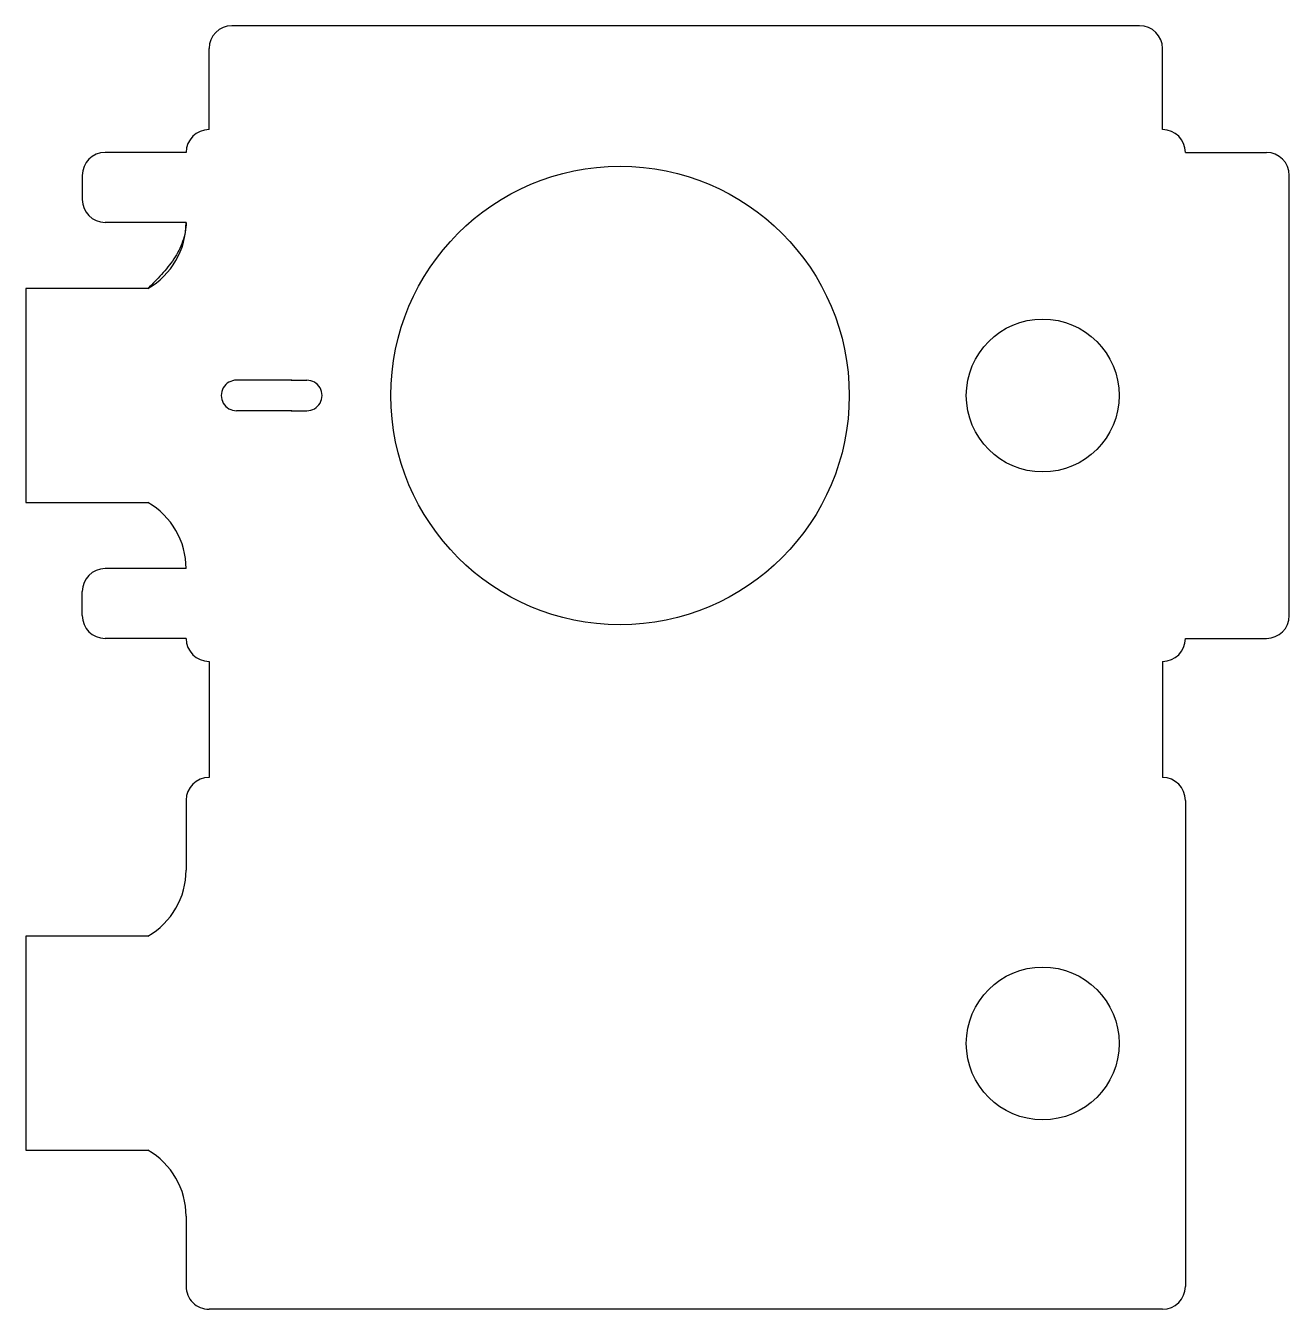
# Model space of a CAD drawing. Header units: millimetres. Extents: x -21.6 to 19.8, y -29.9 to 12.1.
import ezdxf

# ---------------------------------------------------------------- set-up
doc = ezdxf.new("R2010")
doc.units = ezdxf.units.MM
doc.layers.get('0').update_dxf_attribs({"linetype": 'CONTINUOUS'})

msp = doc.modelspace()

# ---------------------------------------------------------------- linework, layer by layer
for p, q in [((14.85, 12.1), (-14.85, 12.1)), ((-15.6, 8.7), (-15.6, 11.35)), ((15.6, 8.7), (15.6, 11.35)), ((-16.35, 7.95), (-19, 7.95)), ((16.35, 7.95), (19, 7.95)), ((-19.75, 7.2), (-19.75, 6.415)), ((19.75, -7.2), (19.75, 7.2)), ((-16.35, 5.665), (-19, 5.665)), ((-17.6, 3.5), (-21.6, 3.5)), ((-21.6, 3.5), (-21.6, -3.5)), ((-17.6, 3.5), (-21.6, 3.5)), ((-21.6, 3.5), (-21.6, -3.5)), ((-12.892, 0.5), (-14.704, 0.5)), ((-12.908, 0.5), (-12.4, 0.5)), ((-12.892, -0.5), (-14.704, -0.5)), ((-12.892, -0.5), (-12.4, -0.5)), ((-21.6, -3.5), (-17.6, -3.5)), ((-21.6, -3.5), (-17.6, -3.5)), ((-16.35, -5.665), (-19, -5.665)), ((-19.75, -7.2), (-19.75, -6.415)), ((-16.35, -7.95), (-19, -7.95)), ((16.35, -7.95), (19, -7.95)), ((-15.6, -8.7), (-15.6, -12.5)), ((15.6, -8.7), (15.6, -12.5)), ((-16.35, -13.241), (-16.35, -15.526)), ((16.35, -13.25), (16.35, -29.15)), ((-17.6, -17.691), (-21.6, -17.691)), ((-21.6, -17.691), (-21.6, -24.691)), ((-21.6, -24.691), (-17.6, -24.691)), ((-16.35, -26.856), (-16.35, -29.146)), ((15.6, -29.9), (-15.6, -29.9))]:
    msp.add_line(p, q)
for centre, radius in [((-2.15, 0), 7.5), ((11.68, 0), 2.5), ((11.68, 0), 2.5), ((11.68, -21.2), 2.5)]:
    msp.add_circle(centre, radius)
for centre, radius, start, end in [((-14.85, 11.35), 0.75, 90, 180), ((14.85, 11.35), 0.75, 0, 90), ((-15.6, 7.95), 0.75, 90, 180), ((-15.6, 7.95), 0.75, 90, 180), ((15.6, 7.95), 0.75, 0, 90), ((15.6, 7.95), 0.75, 0, 90), ((-19, 7.2), 0.75, 90, 180), ((19, 7.2), 0.75, 0, 90), ((-19, 6.415), 0.75, 180, 270), ((-18.85, 5.665), 2.5, 300, 360), ((-14.7, 0), 0.5, 89.5886, 270.4114), ((-12.9, 0), 0.5, 89.082, 90.9147), ((-12.4, 0), 0.5, -90.0075, 90.0072), ((-12.9, 0), 0.5, 269.0853, 270.918), ((-18.85, -5.665), 2.5, 0, 60), ((-19, -6.415), 0.75, 90, 180), ((-19, -7.2), 0.75, 180, 270), ((19, -7.2), 0.75, -90, 0), ((-15.6, -7.95), 0.75, 180, 270), ((-15.6, -7.95), 0.75, 180, 270), ((15.6, -7.95), 0.75, -90, 0), ((15.6, -7.95), 0.75, -90, 0), ((-15.6, -13.25), 0.75, 90, 179.3442), ((15.6, -13.25), 0.75, 0, 90), ((-18.85, -15.526), 2.5, 300, 360), ((-18.85, -26.856), 2.5, -0.0003, 59.9993), ((-15.6, -29.15), 0.75, 179.7105, 270), ((15.6, -29.15), 0.75, -90, 0)]:
    msp.add_arc(centre, radius, start, end)
msp.add_open_spline([(-16.35, 5.665), (-16.35, 5.448), (-16.391, 5.239), (-16.463, 5.035), (-16.536, 4.832), (-16.636, 4.644), (-16.754, 4.466), (-16.872, 4.288), (-17.009, 4.121), (-17.153, 3.962), (-17.297, 3.803), (-17.449, 3.651), (-17.6, 3.5)], degree=3, knots=[0, 0, 0, 0, 0.000639839, 0.000639839, 0.000639839, 0.001279677, 0.001279677, 0.001279677, 0.001919516, 0.001919516, 0.001919516, 0.002559354, 0.002559354, 0.002559354, 0.002559354])

doc.saveas('drawing.dxf')
